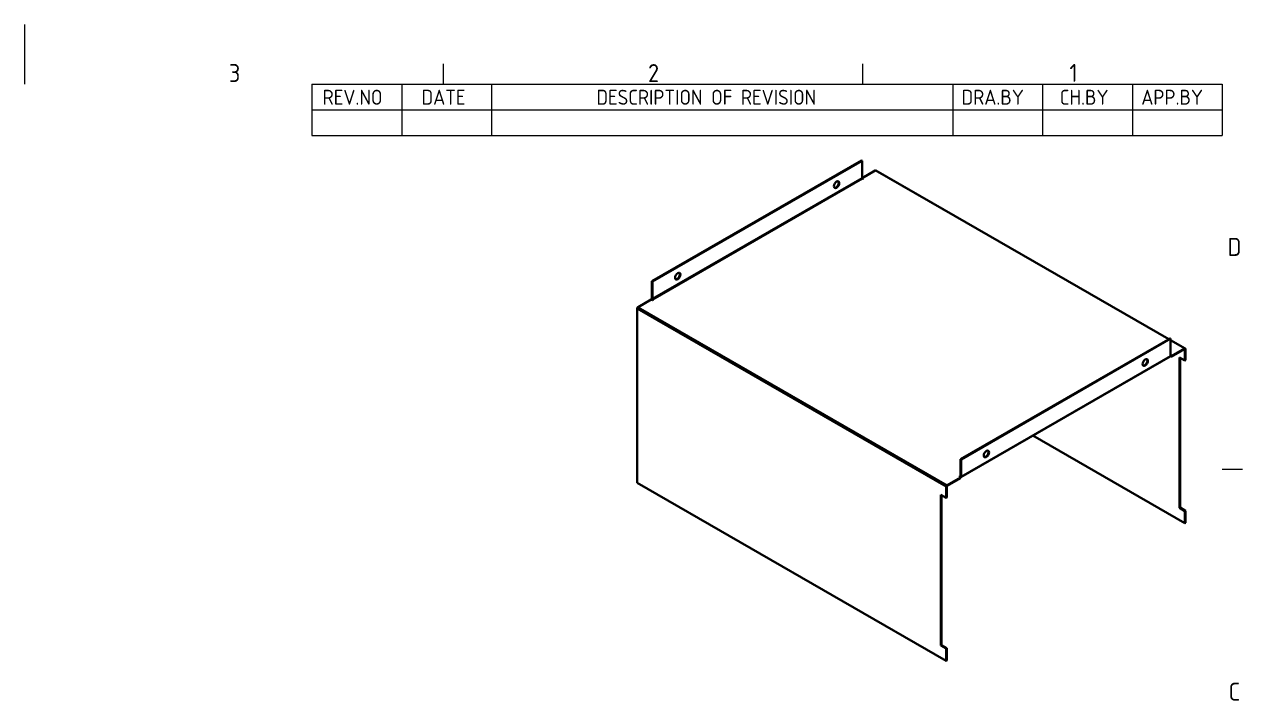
# Model space of a CAD drawing. Header units: millimetres. Extents: x 0 to 840, y 0 to 594.
# Drawn here: x 420 to 826.8, y 368.2 to 594 of the extents above; entities that cross this region are included whole.
import ezdxf

# ---------------------------------------------------------------- set-up
doc = ezdxf.new("R2010")
doc.units = ezdxf.units.MM
doc.header["$LTSCALE"] = 2
doc.layers.get('0').update_dxf_attribs({"color": 3, "lineweight": 25})
for name, color, linetype, lineweight in [('가시적인 것(ISO)', 3, 'Continuous', 40), ('가시적인 좁은 것(ISO)', 3, 'Continuous', 35), ('경계(ISO)', 7, 'Continuous', 25), ('기호(ISO)', 5, 'Continuous', 25)]:
    doc.layers.add(name, color=color, linetype=linetype, lineweight=lineweight)
doc.styles.add('ISO ProportionalPSTEK', font='isocp.shx')
doc.styles.add('문자 텍스트_PSTEK_POSCO', font='isocp.shx')

# ---------------------------------------------------------------- blocks, each defined once
blk = doc.blocks.new('경계 Default Border')
at = {"layer": '경계(ISO)'}
for p, q in [((280, 287.0000076293945), (280, 290.4000091552734)), ((350, 287.0000076293945), (350, 290.4000091552734)), ((410, 222.7499961853027), (413.4000015258789, 222.7499961853027))]:
    blk.add_line(p, q, dxfattribs=at)
at = {"layer": '경계(ISO)', "flags": 128}
blk.add_lwpolyline([(210, 297.0000076293945), (210, 287.0000076293945)], dxfattribs=at)
at = {"layer": '경계(ISO)', "color": 2, "char_height": 3.00000011920929, "attachment_point": 7, "style": '문자 텍스트_PSTEK_POSCO'}
for s, insert in [('3', (244.1685395229535, 287.3713945155963)), ('2', (314.127739416884, 287.3713945155963)), ('1', (384.4860661041481, 287.4)), ('D', (410.878270202895, 258.3463944559917)), ('C', (411.0445395201643, 184.0963944559917))]:
    blk.add_mtext(s, dxfattribs=dict(at, insert=insert))
blk = doc.blocks.new('리비전 내역')
at = {"layer": '기호(ISO)'}
for p, q in [((258, 287.0000076293945), (410, 287.0000076293945)), ((258, 287.0000076293945), (258, 282.7200076293945)), ((273, 287.0000076293945), (273, 282.7200076293945)), ((288, 287.0000076293945), (288, 282.7200076293945)), ((365, 287.0000076293945), (365, 282.7200076293945)), ((380, 287.0000076293945), (380, 282.7200076293945)), ((395, 287.0000076293945), (395, 282.7200076293945)), ((410, 287.0000076293945), (410, 282.7200076293945)), ((258, 282.7200076293945), (410, 282.7200076293945)), ((258, 282.7200076293945), (258, 278.4400076293945)), ((273, 282.7200076293945), (273, 278.4400076293945)), ((288, 282.7200076293945), (288, 278.4400076293945)), ((365, 282.7200076293945), (365, 278.4400076293945)), ((380, 282.7200076293945), (380, 278.4400076293945)), ((395, 282.7200076293945), (395, 278.4400076293945)), ((410, 282.7200076293945), (410, 278.4400076293945)), ((258, 278.4400076293945), (410, 278.4400076293945))]:
    blk.add_line(p, q, dxfattribs=at)
at = {"layer": '기호(ISO)', "color": 2, "char_height": 2.5, "attachment_point": 7, "style": 'ISO ProportionalPSTEK'}
for s, insert in [('REV.NO', (259.7871163682308, 283.5831900503393)), ('DATE', (276.3142317728366, 283.5831900503393)), ('DESCRIPTION OF REVISION', (305.5070204333629, 283.5831900503393)), ('DRA.BY', (366.4757339553204, 283.5831900503393)), ('CH.BY', (382.8642915086117, 283.5831900503393)), ('APP.BY', (396.4777339604404, 283.5831900503393))]:
    blk.add_mtext(s, dxfattribs=dict(at, insert=insert))

msp = doc.modelspace()

# ---------------------------------------------------------------- linework, layer by layer
at = {"layer": '가시적인 것(ISO)'}
for p, q in [((629.520178353278, 508.2030824818943), (699.5237496907357, 548.5154581473654)), ((629.6969550485746, 508.1012835534463), (699.7005263860325, 548.4136592189174)), ((699.7005263860325, 548.4136592189174), (699.5237496907357, 548.5154581473654)), ((699.7005263860325, 548.4136592189174), (699.700526386034, 542.6908293450203)), ((699.700526386034, 542.690040420706), (704.1199437684492, 545.2350136319101)), ((802.1804144047949, 488.9339491366167), (704.3694598742413, 545.2595317875615)), ((699.700526386034, 542.690040420706), (700.1424681242756, 542.4355430995859)), ((699.965691428979, 542.3337441711376), (699.8773030813306, 542.3846436353617)), ((700.1424681242756, 542.4355430995859), (699.965691428979, 542.3337441711376)), ((629.6969550485746, 508.1012835534463), (629.520178353278, 508.2030824818943)), ((629.5201783532796, 502.4802526079974), (629.520178353278, 508.2030824818943)), ((629.6969550485746, 508.1012835534463), (629.6969550485762, 502.3784536795494)), ((624.9239842755676, 499.6290936871347), (629.343401657983, 502.1740668983387)), ((629.7853433962247, 501.9195695772185), (629.343401657983, 502.1740668983387)), ((629.9621200915212, 502.0213685056666), (629.7853433962247, 501.9195695772185)), ((629.8737317438729, 502.0722679698907), (629.9621200915212, 502.0213685056666)), ((624.5704308849892, 440.9708764040053), (624.5704308849745, 499.0167222678172)), ((732.5809917112326, 448.8543071966705), (802.5845630486904, 489.1666828621416)), ((732.7577684065293, 448.7525082682224), (802.761339743987, 489.0648839336934)), ((802.5845630486904, 489.1666828621416), (802.761339743987, 489.0648839336934)), ((802.761339743987, 489.0648839336934), (802.7613397439886, 483.3420540597965)), ((807.6070499274927, 485.8089575738895), (802.7613397439872, 488.599416482644)), ((807.3575338217005, 485.7844394182381), (802.9381164392852, 483.2394662070341)), ((807.3575338217006, 485.5800526370274), (802.9381164392852, 483.0350794258235)), ((807.5343105169982, 481.7985027224736), (807.5343105169973, 485.4774647842651)), ((807.7110872122948, 481.9003016509218), (807.7110872122938, 485.5792637127132)), ((802.6573024591875, 483.1123601986201), (732.6537311217296, 442.7999845331491)), ((802.9381164392852, 483.0350794258235), (802.713577600893, 483.1643827432373)), ((802.7613390855267, 483.3412655146651), (802.9381164392852, 483.2394662070341)), ((802.9381164392852, 483.2394662070341), (802.9381164392852, 483.0350794258235)), ((805.7665435640315, 482.8164920069543), (807.5343105169982, 481.7985027224736)), ((805.7665435640447, 432.5373438291457), (805.7665435640315, 482.8164920069543)), ((805.9433202593282, 482.7146930785063), (805.9433202593414, 432.6391427575939)), ((807.5343105169982, 481.7985027224736), (807.7110872122948, 481.9003016509218)), ((756.7502217905234, 456.6762306374698), (807.5343105170124, 427.4316189204534)), ((732.5809917112326, 448.8543071966705), (732.580991711234, 443.1314773227735)), ((732.5809917112326, 448.8543071966705), (732.7577684065293, 448.7525082682224)), ((732.7577684065308, 443.0296783943255), (732.7577684065293, 448.7525082682224)), ((727.8080209382405, 381.5203021903333), (624.5704308849892, 440.9708764040053)), ((727.8080209382258, 439.5661480541452), (727.8080209382267, 435.8871859923543)), ((727.9847976335234, 435.9889849208025), (727.9847976335225, 439.6679469825933)), ((732.5809917112342, 442.7234926846667), (728.1615743288189, 440.1785194734628)), ((732.5809917112342, 442.5191059034562), (728.1615743288189, 439.9741326922521)), ((732.1390499729926, 442.9779900057869), (732.3158266682891, 443.0797889342351)), ((732.5809917112342, 442.7234926846667), (732.1390499729926, 442.9779900057869)), ((732.3158266682891, 443.0797889342351), (732.4042150159374, 443.028889470011)), ((732.3158266682891, 443.0797889342351), (732.3158266682891, 442.8761910773388)), ((732.5809917112342, 442.5191059034562), (732.5809917112342, 442.7234926846667)), ((726.0402539852728, 386.6260270990261), (726.04025398526, 436.9051752768349)), ((726.04025398526, 436.9051752768349), (727.8080209382267, 435.8871859923543)), ((726.2170306805568, 436.8033763483869), (726.2170306805695, 386.7278260274742)), ((727.8080209382267, 435.8871859923543), (727.9847976335234, 435.9889849208025)), ((805.7665435640447, 432.5373438291457), (805.9433202593414, 432.6391427575939)), ((807.5343105170112, 431.519354544665), (805.7665435640447, 432.5373438291457)), ((805.9433202593414, 432.6391427575939), (807.7110872123079, 431.6211534731132)), ((807.7110872123079, 431.6211534731132), (807.5343105170112, 431.519354544665)), ((807.5343105170124, 427.4316189204534), (807.5343105170112, 431.519354544665)), ((807.711087212309, 427.5334178489016), (807.7110872123079, 431.6211534731132)), ((807.5343105170124, 427.4316189204534), (807.711087212309, 427.5334178489016)), ((726.0402539852728, 386.6260270990261), (726.2170306805695, 386.7278260274742)), ((727.8080209382393, 385.6080378145454), (726.0402539852728, 386.6260270990261)), ((726.2170306805695, 386.7278260274742), (727.984797633536, 385.7098367429936)), ((727.984797633536, 385.7098367429936), (727.8080209382393, 385.6080378145454)), ((727.8080209382393, 385.6080378145454), (727.8080209382405, 381.5203021903333)), ((727.9847976335371, 381.6221011187815), (727.984797633536, 385.7098367429936)), ((727.9847976335371, 381.6221011187815), (727.8080209382405, 381.5203021903333))]:
    msp.add_line(p, q, dxfattribs=at)
for centre, major_axis, ratio, start_param, end_param in [((704.1199437684493, 544.8262400694888), (0.2495161057920908, 0.433291718072651), 0.5780931159156392, 0, 0.7834644549748164), ((691.0384683164993, 540.5633078636947), (-0.6237902644802266, -1.083229295181625), 0.578093115915642, 0.1416216153338068, 2.999971038256237), ((699.8773030813306, 542.5890304165723), (0.1247580528961761, -0.2166458590362649), 0.5780931159156397, 3.92892452540948, 5.499720852204406), ((638.005459727516, 510.0236293292469), (-0.6237902644802266, -1.083229295181625), 0.578093115915642, 0.1416216153335004, 2.999971038256262), ((629.8737317438729, 502.2766547511013), (-0.2495161057922919, 0.4332917180725446), 0.5780931159156397, 0.7873318718203031, 2.130188279701215), ((629.8737317438729, 502.2766547511013), (0.1247580528961761, -0.2166458590362649), 0.5780931159156397, 3.928924525410027, 5.499720852204807), ((624.9239842755677, 499.2203201247135), (0.2495161057921206, 0.4332917180726427), 0.5780931159156392, 0.7834644549749896, 2.354260781769936), ((807.3575338217006, 485.3756658558169), (0.2495161057920946, 0.4332917180726577), 0.578093115915639, 5.495853435359484, 7.066649762154404), ((807.3575338217006, 485.3756658558169), (0.1247580528960517, 0.2166458590363365), 0.578093115915639, 5.495853435359484, 7.066649762154805), ((794.0992816744539, 481.2145325784708), (-0.6237902644802271, -1.083229295181629), 0.5780931159156363, 0.1416216153338062, 2.999971038256234), ((802.4077863533953, 483.5456519166927), (0.2495161057922954, -0.4332917180724908), 0.5780931159156396, 0, 0.7873318718202311), ((741.0662730854706, 450.674854044023), (-0.6237902644802271, -1.083229295181629), 0.5780931159156363, 0.1416216153338062, 2.999971038256234), ((728.1615743288191, 439.7697459110415), (-0.2495161057920726, -0.4332917180726794), 0.5780931159156392, 3.925057108564436, 5.495853435359312), ((728.1615743288191, 439.7697459110415), (0.1247580528960647, 0.216645859036329), 0.5780931159156392, 0.7834644549753911, 2.354260781769863), ((732.4042150159374, 443.2332762512216), (0.1247580528961632, -0.2166458590362723), 0.5780931159156398, 5.499720852204577, 7.070517178999095), ((732.4042150159374, 443.2332762512216), (0.249516105792316, -0.4332917180725264), 0.5780931159156396, 5.561859406013813, 7.070517178999643)]:
    msp.add_ellipse(centre, major_axis=major_axis, ratio=ratio, start_param=start_param, end_param=end_param, dxfattribs=at)
for centre, major_axis, ratio in [((691.2152450117959, 540.4615089352466), (0.6237902644802866, 1.083229295181595), 0.5780931159156422), ((638.1822364228127, 509.9218304007988), (0.6237902644802866, 1.083229295181595), 0.5780931159156422), ((794.2760583697507, 481.1127336500227), (0.6237902644802962, 1.083229295181585), 0.5780931159156361), ((741.2430497807674, 450.573055115575), (0.6237902644802962, 1.083229295181585), 0.5780931159156361)]:
    msp.add_ellipse(centre, major_axis=major_axis, ratio=ratio, dxfattribs=at)
at = {"layer": '가시적인 좁은 것(ISO)'}
for p, q in [((802.0343681193167, 488.8498466742386), (704.1199437684492, 545.2350136319101)), ((699.700526386034, 542.6908293450203), (629.6969550485762, 502.3784536795494)), ((699.8773030813306, 542.3846436353617), (629.8737317438729, 502.0722679698907)), ((629.6969550485762, 502.3784536795494), (629.5201783532796, 502.4802526079974)), ((629.8737317438729, 502.0722679698907), (629.8737317438729, 501.9704690414425)), ((727.8080209382258, 439.5661480541452), (624.5704308849745, 499.0167222678172)), ((624.9239842755676, 499.6290936871347), (728.1615743288189, 440.1785194734628)), ((807.3575338217005, 485.7844394182381), (802.7613397439873, 488.4312115578879)), ((807.5343105169973, 485.4774647842651), (807.3568488270976, 485.5796581748703)), ((807.3575338217006, 485.5800526370274), (807.3575338217005, 485.7844394182381)), ((807.7110872122938, 485.5792637127132), (807.5343105169973, 485.4774647842651)), ((732.7577684065308, 443.0296783943255), (802.7613397439886, 483.3420540597965)), ((727.9847976335225, 439.6679469825933), (727.8080209382258, 439.5661480541452)), ((728.1615743288189, 440.1785194734628), (728.1615743288189, 439.9741326922521)), ((732.4042150159374, 443.028889470011), (732.5809903892189, 443.1306876371613)), ((732.4042150159374, 443.028889470011), (732.4042150159374, 442.8252916131148)), ((732.580991711234, 443.1314773227735), (732.7577684065308, 443.0296783943255))]:
    msp.add_line(p, q, dxfattribs=at)

# ---------------------------------------------------------------- block references
at = {"xscale": 2, "yscale": 2, "zscale": 2}
msp.add_blockref('경계 Default Border', (0, 0), dxfattribs=at)
at = {"layer": '기호(ISO)', "xscale": 2, "yscale": 2, "zscale": 2}
msp.add_blockref('리비전 내역', (0, 0), dxfattribs=at)

doc.saveas('drawing.dxf')
